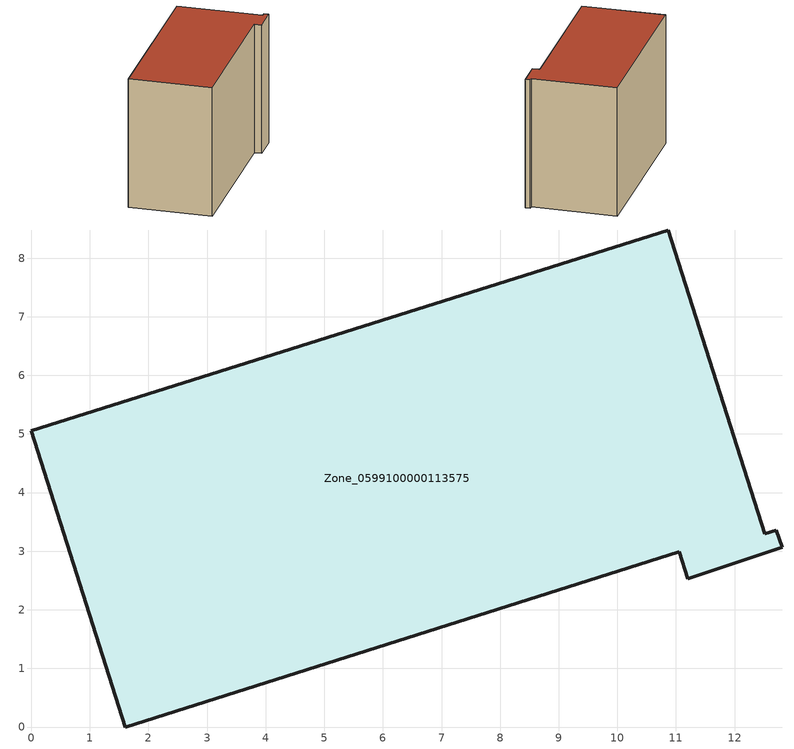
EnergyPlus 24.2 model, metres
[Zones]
Zone_0599100000113575
 floor ground (C_G): 11.05,2.99 1.6,0 0,5.05 10.87,8.48 12.51,3.3 12.71,3.36 12.81,3.07 11.2,2.53 z0
 wall outside (C_F): 10.87,8.48 0,5.05 1.6,0 11.05,2.99 11.2,2.53 12.81,3.07 12.71,3.36 12.51,3.3 10.87,8.48 z0:8.56
 roof outside (C_R): 11.2,2.53 12.81,3.07 12.71,3.36 12.51,3.3 10.87,8.48 0,5.05 1.6,0 11.05,2.99 z8.56
[BUILDING]
Pand.0599100000113575: North Axis=0; Terrain=City; Loads Convergence Tolerance Value=0.04; Temperature Convergence Tolerance Value=0.4; Solar Distribution=FullExterior; Maximum Number of Warmup Days=25; Minimum Number of Warmup Days=1
[Site:Location]
Rotterdam.The.Hague.AP_ZH_NLD Design_Conditions: Latitude=51.96; Longitude=4.45; Time Zone=1; Elevation=-4.5
[SITE:GROUNDTEMPERATURE:BUILDINGSURFACE]
18, 18, 18, 18, 18, 18, 18, 18, 18, 18, 18, 18
[MATERIAL] Thermal Absorptance=0.9; Solar Absorptance=0.7; Visible Absorptance=0.7
Name | Roughness | Thickness | Conductivity | Density | Specific Heat
G.TI.1975-1991 | MediumSmooth | 0.15 | 0.288461 | 540 | 1210
F.TI.1975-1991 | Rough | 0.3 | 0.230769 | 1920 | 840
R.TI.1975-1991 | MediumRough | 0.2 | 0.153846 | 1500 | 1000
[CONSTRUCTION]
C_G: G.TI.1975-1991
C_F: F.TI.1975-1991
C_R: R.TI.1975-1991
[ZONE]
Zone_0599100000113575: Type=1; Multiplier=1; Ceiling Height=Autocalculate; Volume=Autocalculate; Floor Area=autocalculate; Part of Total Floor Area=Yes
[ZONEINFILTRATION:DESIGNFLOWRATE]
Infil_Zone_0599100000113575: Zone or ZoneList or Space or SpaceList=Zone_0599100000113575; Schedule=AlwaysOn; Design Flow Rate Calculation Method=Flow/Area; Flow Rate per Floor Area=0.003; Constant Term Coefficient=1; Temperature Term Coefficient=0; Velocity Term Coefficient=0; Velocity Squared Term Coefficient=0
[HVACTEMPLATE:ZONE:IDEALLOADSAIRSYSTEM]
Zone_0599100000113575: Maximum Heating Supply Air Temperature=50; Minimum Cooling Supply Air Temperature=13; Maximum Heating Supply Air Humidity Ratio=0.0156; Minimum Cooling Supply Air Humidity Ratio=0.0077; Heating Limit=NoLimit; Cooling Limit=NoLimit; Dehumidification Control Type=ConstantSensibleHeatRatio; Cooling Sensible Heat Ratio=0.7; Dehumidification Setpoint=60; Humidification Control Type=None; Humidification Setpoint=30; Outdoor Air Method=None; Outdoor Air Flow Rate per Person=0.00944; Outdoor Air Flow Rate per Zone Floor Area=0; Outdoor Air Flow Rate per Zone=0; Demand Controlled Ventilation Type=None; Outdoor Air Economizer Type=NoEconomizer; Heat Recovery Type=None; Sensible Heat Recovery Effectiveness=0.7; Latent Heat Recovery Effectiveness=0.65
[ZONECONTROL:THERMOSTAT]
ThermostatControl_Zone_0599100000113575: Zone or ZoneList=Zone_0599100000113575; Control Type Schedule=DualSetpointControlType; Control 1=Thermostat_Zone_0599100000113575; Temperature Difference Between Cutout And Setpoint=0
[THERMOSTATSETPOINT:DUALSETPOINT]
Thermostat_Zone_0599100000113575: Heating Setpoint Temperature Schedule=HeatingSetpoint_Zone_0599100000113575; Cooling Setpoint Temperature Schedule=CoolingSetpoint_Zone_0599100000113575
[SCHEDULE:COMPACT]
HeatingSetpoint_Zone_0599100000113575: Through: 12/31, For: AllDays, Until: 24:00, 21
CoolingSetpoint_Zone_0599100000113575: Through: 12/31, For: AllDays, Until: 24:00, 24
DualSetpointControlType: Through: 12/31, For: AllDays, Until: 24:00, 4
AlwaysOn: Through: 12/31, For: AllDays, Until: 24:00, 1
